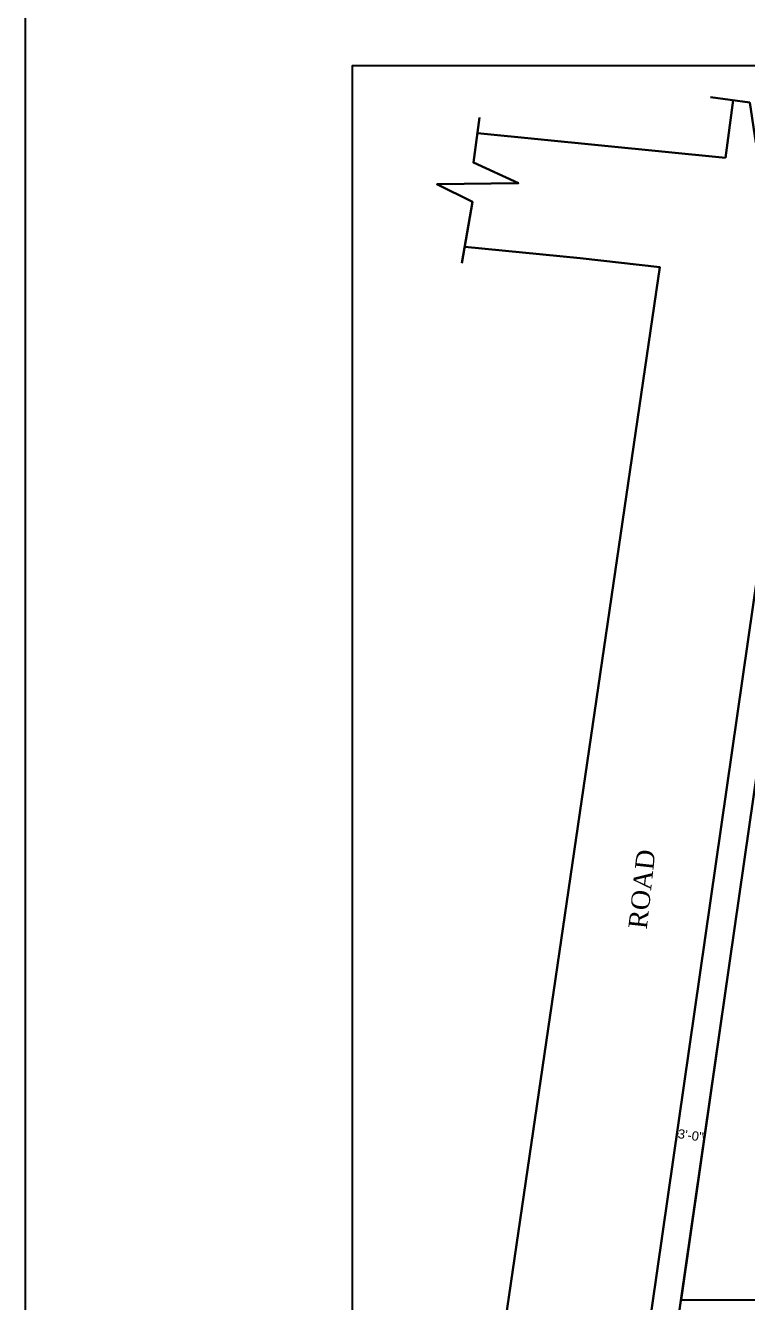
# Model space of a CAD drawing. Header units: inches. Extents: x -3571 to 5466, y -4496 to 5188.
# Drawn here: x 35 to 969, y 1684 to 3334 of the extents above; entities that cross this region are included whole.
import ezdxf

# ---------------------------------------------------------------- set-up
doc = ezdxf.new("R2010")
doc.units = ezdxf.units.IN
doc.header["$MEASUREMENT"] = 0
doc.layers.add('Property Limit', color=3, linetype='Continuous')
for name, color, linetype, lineweight in [('Road', 6, 'Continuous', 25), ('text', 7, 'Continuous', 5), ('wall', 250, 'Continuous', 30)]:
    doc.layers.add(name, color=color, linetype=linetype, lineweight=lineweight)
doc.styles.add('1-2', font='arial.ttf')
doc.styles.add('DIM', font='arial.ttf', dxfattribs={"width": 0.9, "height": 7})
doc.styles.add('style2', font='ARIALN.TTF')
doc.dimstyles.new('STANDARD$0', dxfattribs={"dimscale": 0, "dimtxt": 10, "dimasz": 8, "dimexe": 6, "dimexo": 8, "dimgap": 3, "dimtad": 1, "dimdec": 0, "dimzin": 3, "dimdsep": 46, "dimlunit": 4, "dimtxsty": 'DIM', "dimblk": 'DOTSMALL', "dimcen": 0, "dimclrd": 6, "dimclre": 6, "dimclrt": 256, "dimadec": 0, "dimazin": 0, "dimtfac": 1, "dimtdec": 0, "dimtofl": 0, "dimtmove": 2, "dimatfit": 0, "dimldrblk": 'DOTSMALL', "dimfxl": 1, "dimtolj": 1, "dimtzin": 0, "dimarcsym": 0})

# ---------------------------------------------------------------- blocks, each defined once
blk = doc.blocks.new('*D82')
at = {"layer": 'Defpoints', "color": 0, "ltscale": 2}
for p in [(877.6, 1902.8), (876.3, 1893.6), (911.8, 1888.5)]:
    blk.add_point(p, dxfattribs=at)
at = {"layer": 'wall', "color": 7, "lineweight": 15, "ltscale": 2}
for p, q in [((876.3, 1893.6), (877.6, 1902.8)), ((878.6, 1902.6), (879.5, 1902.5)), ((912.1, 1897.8), (911.3, 1897.9)), ((911.8, 1888.5), (913.1, 1897.6))]:
    blk.add_line(p, q, dxfattribs=at)
at = {"layer": 'wall', "color": 7, "ltscale": 2}
for points in [[(878.6, 1902.8), (878.6, 1902.5), (877.6, 1902.8)], [(912.2, 1898), (912.1, 1897.6), (913.1, 1897.6)]]:
    blk.add_solid(points, dxfattribs=at)
at = {"layer": 'wall', "color": 7, "lineweight": 25, "ltscale": 2, "insert": (895.4, 1900.2), "char_height": 12, "attachment_point": 5, "rotation": 351.7966, "style": '1-2'}
blk.add_mtext('\\A1;3\'-0"', dxfattribs=at)

msp = doc.modelspace()

# ---------------------------------------------------------------- linework, layer by layer
msp.add_lwpolyline([(35.26439, 3594.57701), (5466.35714, 3594.57701), (5466.35714, 18.87732), (35.26439, 18.87732)], close=True)
at = {"color": 0, "lineweight": 25, "ltscale": 2}
msp.add_lwpolyline([(2493.87316, 157.07882), (458.20075, 157.07882), (458.20075, 3282.67358), (2493.87316, 3282.67358)], close=True, dxfattribs=at)
for points in [[(1955.20292, 2356.56587), (979.20425, 2356.56394), (882.93868, 1687.89038), (2414.74858, 1687.89038), (2380.538, 2356.5756), (1970.20292, 2356.5661)], [(882.93868, 1687.89038), (2414.74858, 1687.89038), (2428.30084, 1438.67453), (2290.54303, 1410.99947), (2327.78191, 1098.9555), (2298.86703, 1098.23105), (2311.45936, 997.56797), (1010.54259, 997.56798), (1070.48167, 1259.76613), (825.7232, 1290.46344), (882.93868, 1687.89038)]]:
    msp.add_lwpolyline(points, dxfattribs=at)
at = {"layer": 'Property Limit', "linetype": 'ByBlock', "lineweight": 30}
msp.add_lwpolyline([(1027.41002, 2944.05331), (1024.36905, 2920.68731), (789.99824, 1294.94402), (1070.4939, 1259.7646), (1033.92746, 1102.7467), (961.13366, 775.66744), (911.09043, 440.56658), (891.46697, 342.10079), (2392.02236, 257.11836), (2371.08701, 467.32202), (2336.01214, 801.29322), (2298.86701, 1098.23118), (2327.78372, 1098.95555), (2325.34764, 1123.1416), (2308.6155, 1270.45784), (2290.54303, 1410.99947), (2428.30084, 1438.67453), (2414.74858, 1687.89038), (2379.64337, 2374.07799), (2373.75182, 2517.39209), (2361.4113, 2788.13645), (1572.947, 2790.22326), (1266.01037, 3103.71171), (1052.18233, 3134.39712)], dxfattribs=at)
at = {"layer": 'Road', "lineweight": 30}
for p, q in [((940.37511, 3163.62031), (619.57689, 3195.28692)), ((940.37505, 3163.62094), (619.57697, 3195.28753)), ((825.62968, 1289.81394), (1063.03389, 2938.85718))]:
    msp.add_line(p, q, dxfattribs=at)
for points in [[(921.14917, 3241.88788), (971.82556, 3234.90348), (979.7744, 3182.88014), (1006.92991, 3281.43606), (1020.45191, 3228.18102), (1082.53405, 3220.78316)], [(940.37496, 3163.62032), (950.17974, 3237.88679)], [(940.37511, 3163.62031), (950.17988, 3237.88677)], [(622.27141, 3215.70702), (614.56232, 3157.2877), (672.75383, 3130.63187), (567.19029, 3129.19012), (613.37389, 3106.47024), (599.54139, 3027.40535)], [(622.27148, 3215.70639), (614.56238, 3157.28708), (672.75389, 3130.63125), (567.19035, 3129.18949), (613.37395, 3106.46961), (599.54145, 3027.40473)], [(603.18486, 3048.23096), (752.47811, 3033.72476), (855.52253, 3022.00125), (605.05432, 1315.01307), (492.93706, 825.74345)], [(603.18475, 3048.23035), (752.47818, 3033.72414), (855.52259, 3022.00062), (605.05438, 1315.01245)], [(789.99711, 1294.94316), (1024.36806, 2920.68745), (1027.40903, 2944.05345)]]:
    msp.add_lwpolyline(points, dxfattribs=at)

# ---------------------------------------------------------------- texts
at = {"layer": 'text', "char_height": 24, "width": 293.1835159, "attachment_point": 1, "rotation": 83.68517827, "style": 'style2'}
for insert in [(814.72112, 2168.7214), (814.72118, 2168.72077)]:
    msp.add_mtext('{\\fTimes New Roman|b0|i0|c0|p18;ROAD}', dxfattribs=dict(at, insert=insert))

# ---------------------------------------------------------------- dimensions: what is measured, and where the dimension line sits
at = {"layer": 'wall', "color": 0, "lineweight": 25, "ltscale": 2}
dim = msp.add_aligned_dim(p1=(911.81513, 1888.47024), p2=(876.30041, 1893.59013), distance=-9.27033, dimstyle='STANDARD$0', override={"dimscale": 1, "dimtxt": 12, "dimasz": 1, "dimexe": 0, "dimexo": 0, "dimgap": 0.09, "dimtad": 0, "dimtxsty": '1-2', "dimclrd": 7, "dimclre": 7, "dimclrt": 7, "dimatfit": 3, "dimlwd": 15, "dimlwe": 15}, dxfattribs=at)
dim.commit()
dim.dimension.update_dxf_attribs({"geometry": '*D82', "text_midpoint": (895.38053, 1900.20566)})

doc.saveas('drawing.dxf')
